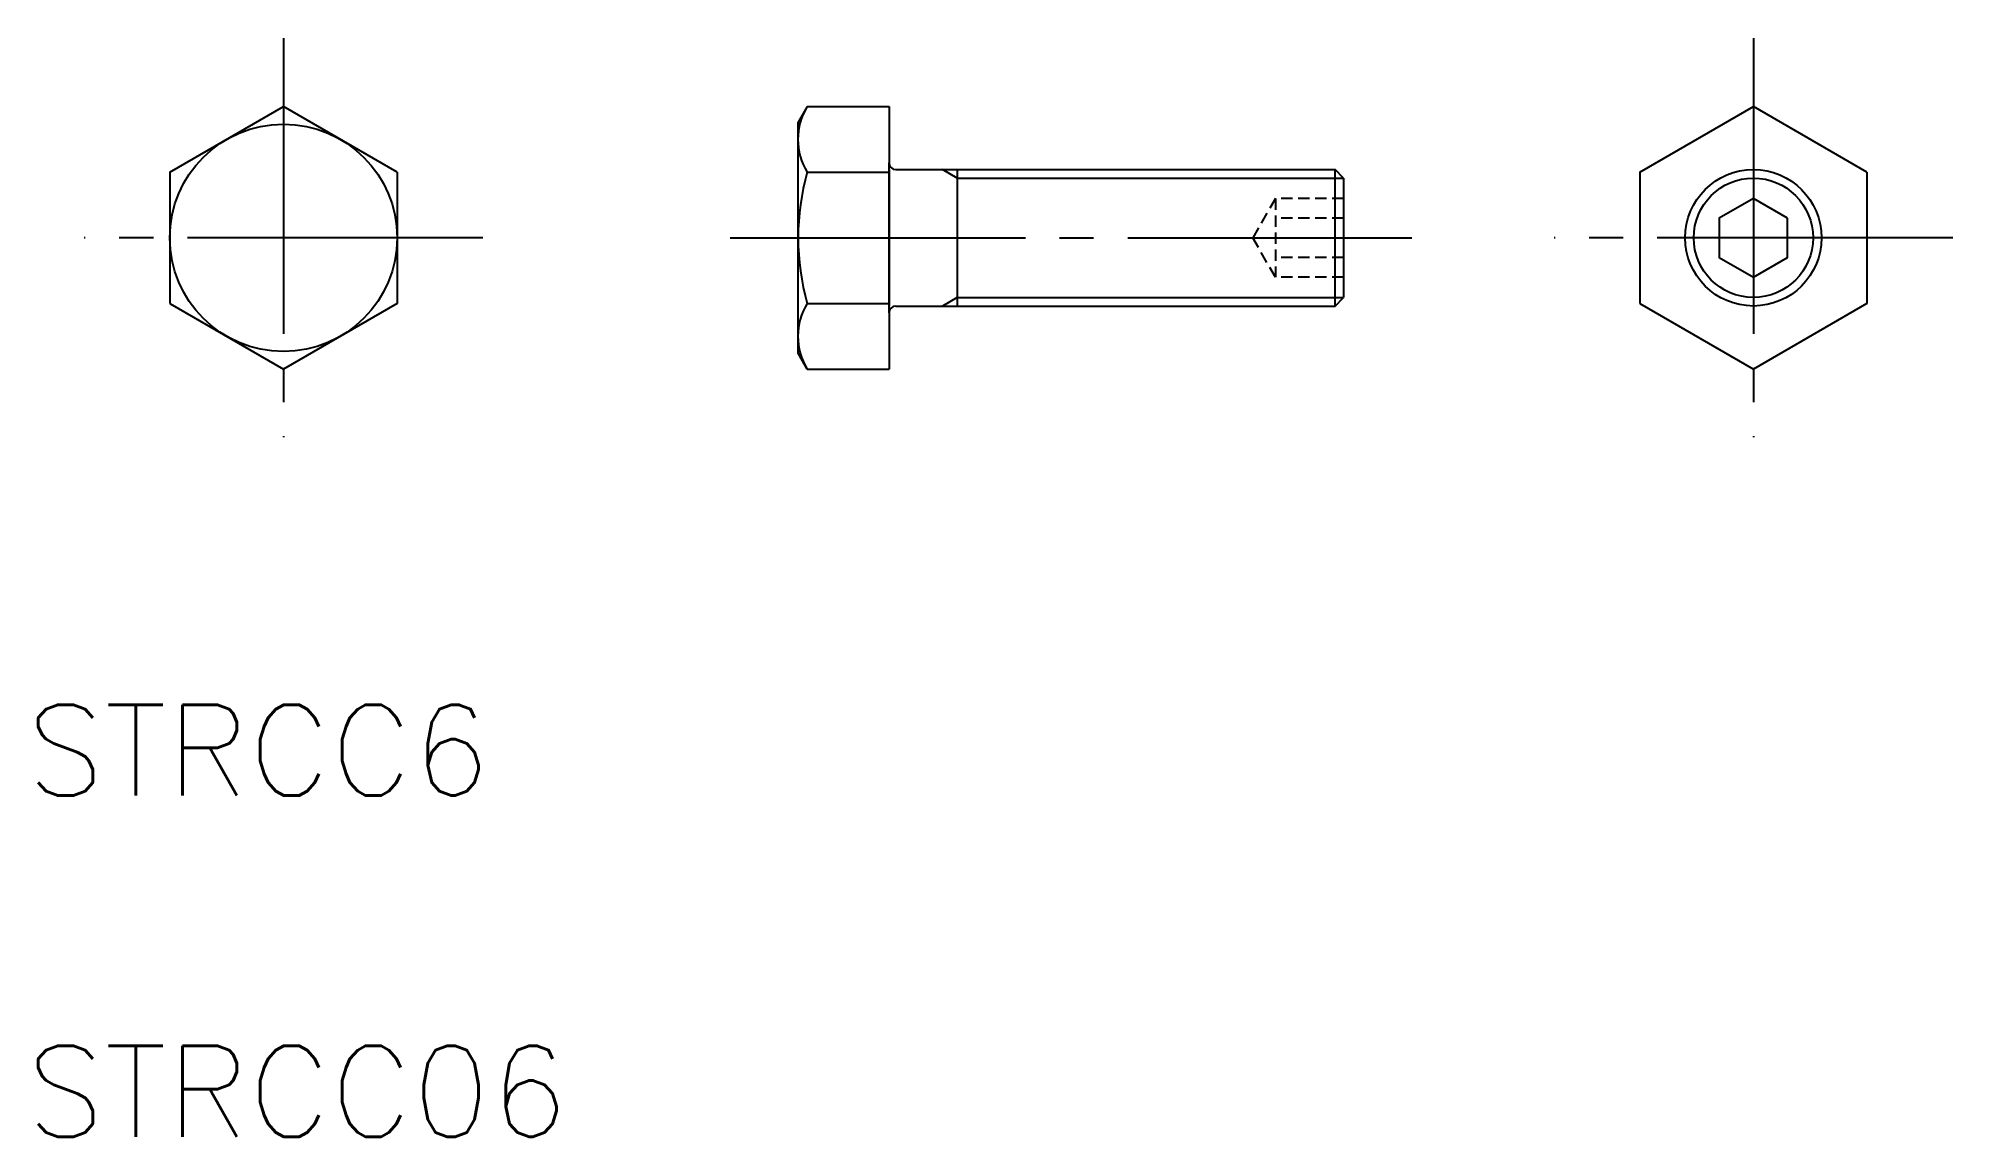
# Model space of a CAD drawing. Extents: x 112.7 to 197, y 55.8 to 104.1.
import ezdxf

# ---------------------------------------------------------------- set-up
doc = ezdxf.new("R2010")
doc.units = 0
doc.linetypes.add('CENTER', pattern=[17.5, 13, -1.5, 1.5, -1.5])
doc.linetypes.add('DASHED', pattern=[0.75, 0.5, -0.25])
doc.layers.get('0').update_dxf_attribs({"linetype": 'CONTINUOUS'})
doc.layers.add('CENTER', color=1, linetype='CENTER')
doc.styles.get("Standard").update_dxf_attribs({"font": 'txt.shx'})

msp = doc.modelspace()

# ---------------------------------------------------------------- linework, layer by layer
at = {"color": 7, "linetype": 'CONTINUOUS'}
for p, q in [((118.507, 98.202), (123.507, 101.089)), ((128.507, 98.202), (123.507, 101.089)), ((146.561, 101.089), (146.161, 100.396)), ((146.161, 90.235), (146.161, 100.396)), ((146.561, 101.089), (150.161, 101.089)), ((150.161, 101.089), (150.161, 98.615)), ((183.197, 98.202), (188.197, 101.089)), ((193.197, 98.202), (188.197, 101.089)), ((150.161, 92.015), (150.161, 98.615)), ((118.507, 98.202), (118.507, 92.429)), ((128.507, 98.202), (128.507, 92.429)), ((146.561, 98.202), (150.161, 98.202)), ((150.161, 98.315), (150.161, 92.315)), ((150.461, 98.315), (169.786, 98.315)), ((153.161, 98.315), (153.161, 92.315)), ((169.772, 98.315), (169.772, 92.315)), ((170.161, 97.94), (169.786, 98.315)), ((170.161, 97.94), (170.161, 92.69)), ((183.197, 98.202), (183.197, 92.429)), ((193.197, 98.202), (193.197, 92.429)), ((169.786, 92.315), (170.161, 92.69)), ((118.507, 92.429), (123.507, 89.542)), ((128.507, 92.429), (123.507, 89.542)), ((146.561, 92.429), (150.161, 92.429)), ((150.161, 92.015), (150.161, 89.542)), ((150.461, 92.315), (169.786, 92.315)), ((183.197, 92.429), (188.197, 89.542)), ((193.197, 92.429), (188.197, 89.542)), ((146.561, 89.542), (146.161, 90.235)), ((146.561, 89.542), (150.161, 89.542))]:
    msp.add_line(p, q, dxfattribs=at)
at = {"color": 3}
for p, q in [((153.161, 97.94), (152.511, 98.315)), ((153.161, 92.69), (152.511, 92.315))]:
    msp.add_line(p, q, dxfattribs=at)
at = {"color": 3, "linetype": 'CONTINUOUS'}
for p, q in [((153.161, 97.94), (170.161, 97.94)), ((153.161, 92.69), (170.161, 92.69))]:
    msp.add_line(p, q, dxfattribs=at)
at = {"color": 3, "linetype": 'DASHED'}
for p, q in [((167.161, 97.047), (166.161, 95.315)), ((167.161, 97.047), (167.161, 93.583)), ((170.161, 97.047), (167.161, 97.047)), ((170.161, 96.181), (167.161, 96.181)), ((167.161, 93.583), (166.161, 95.315)), ((170.161, 94.449), (167.161, 94.449)), ((170.161, 93.583), (167.161, 93.583))]:
    msp.add_line(p, q, dxfattribs=at)
at = {"color": 3, "linetype": 'CONTINUOUS'}
msp.add_lwpolyline([(189.697, 96.181), (188.197, 97.047), (186.697, 96.181), (186.697, 94.449), (188.197, 93.583), (189.697, 94.449)], close=True, dxfattribs=at)
at = {"color": 7, "linetype": 'CONTINUOUS'}
for centre, radius in [((123.507, 95.315), 5), ((188.197, 95.315), 3)]:
    msp.add_circle(centre, radius, dxfattribs=at)
at = {"color": 3, "linetype": 'CONTINUOUS'}
msp.add_circle((188.197, 95.315), 2.625, dxfattribs=at)
at = {"color": 7, "linetype": 'CONTINUOUS'}
for centre, radius, start, end in [((148.885, 99.645), 2.736, 148.15627, 211.84373), ((150.461, 98.615), 0.3, 180, 270), ((156.627, 95.315), 10.472, 163.99887, 196.00113), ((148.885, 90.985), 2.736, 148.15627, 211.84373), ((150.461, 92.015), 0.3, 90, 180)]:
    msp.add_arc(centre, radius, start, end, dxfattribs=at)
at = {"layer": 'CENTER', "color": 1, "linetype": 'CENTER'}
for p, q in [((123.507, 104.089), (123.507, 86.542)), ((188.197, 104.089), (188.197, 86.542)), ((132.28, 95.315), (114.733, 95.315)), ((143.161, 95.315), (173.161, 95.315)), ((196.97, 95.315), (179.423, 95.315))]:
    msp.add_line(p, q, dxfattribs=at)

# ---------------------------------------------------------------- texts
at = {"color": 7, "linetype": 'CONTINUOUS'}
for s, p in [('STRCC6', (112.201, 70.781)), ('STRCC06', (112.201, 55.781))]:
    msp.add_text(s, height=4, dxfattribs=at).set_placement(p)

doc.saveas('drawing.dxf')
